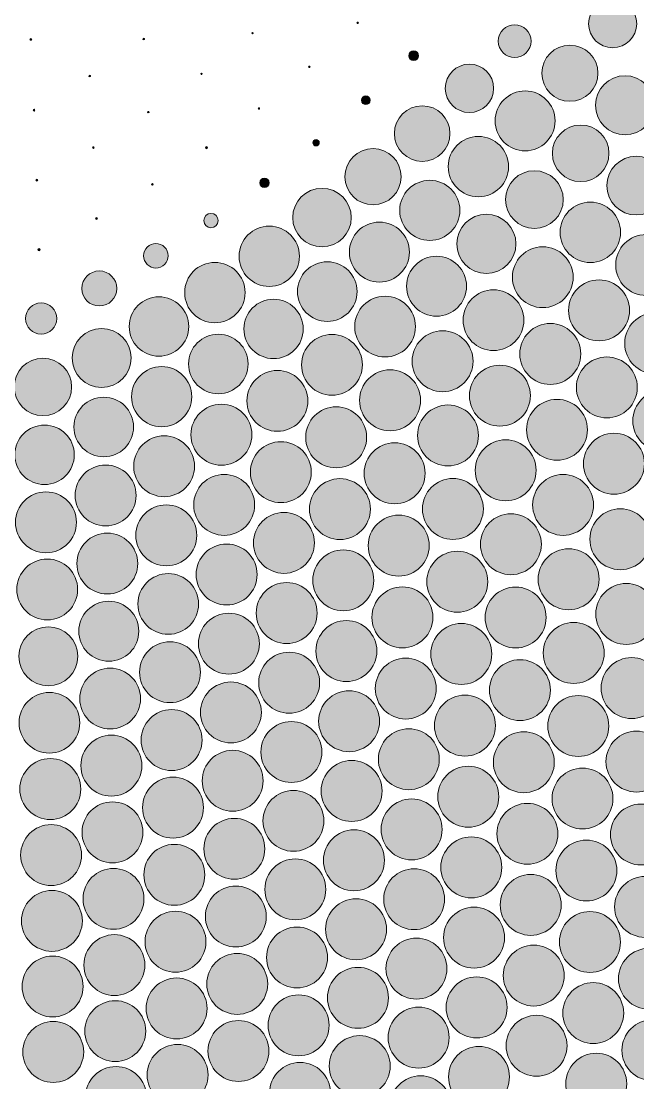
# Model space of a CAD drawing. Extents: x 3515 to 4006, y 175 to 667.
# Drawn here: x 3809 to 3858, y 257.7 to 342.1 of the extents above; entities that cross this region are included whole.
import ezdxf

# ---------------------------------------------------------------- set-up
doc = ezdxf.new("R2010")
doc.units = 0
doc.header["$MEASUREMENT"] = 0
doc.layers.add('Capa 1', color=7, linetype='Continuous', lineweight=0)

# ---------------------------------------------------------------- blocks, each defined once
blk = doc.blocks.new('Block_0')
at = {"layer": 'Capa 1', "true_color": 0x000000, "transparency": 33554687}
h = blk.add_hatch(color=18, dxfattribs=at)
h.dxf.hatch_style = 2
edge = h.paths.add_edge_path()
edge.add_arc((3856.006, 341.873), 1.912, 0, 360)
h = blk.add_hatch(color=18, dxfattribs=at)
h.dxf.hatch_style = 2
edge = h.paths.add_edge_path()
edge.add_arc((3835.754, 341.94), 0.0605, 0, 360)
h = blk.add_hatch(color=18, dxfattribs=at)
h.dxf.hatch_style = 2
edge = h.paths.add_edge_path()
edge.add_arc((3848.224, 340.49), 1.301, 0, 360)
h = blk.add_hatch(color=18, dxfattribs=at)
h.dxf.hatch_style = 2
edge = h.paths.add_edge_path()
edge.add_arc((3827.401, 341.122), 0.0533, 0, 360)
h = blk.add_hatch(color=18, dxfattribs=at)
h.dxf.hatch_style = 2
edge = h.paths.add_edge_path()
edge.add_arc((3809.79, 340.628), 0.0738, 0, 360)
h = blk.add_hatch(color=18, dxfattribs=at)
h.dxf.hatch_style = 2
edge = h.paths.add_edge_path()
edge.add_arc((3818.752, 340.658), 0.0738, 0, 360)
h = blk.add_hatch(color=18, dxfattribs=at)
h.dxf.hatch_style = 2
edge = h.paths.add_edge_path()
edge.add_arc((3852.611, 337.939), 2.228, 0, 360)
h = blk.add_hatch(color=18, dxfattribs=at)
h.dxf.hatch_style = 2
edge = h.paths.add_edge_path()
edge.add_arc((3840.198, 339.332), 0.382, 0, 360)
h = blk.add_hatch(color=18, dxfattribs=at)
h.dxf.hatch_style = 2
edge = h.paths.add_edge_path()
edge.add_arc((3831.909, 338.444), 0.0617, 0, 360)
h = blk.add_hatch(color=18, dxfattribs=at)
h.dxf.hatch_style = 2
edge = h.paths.add_edge_path()
edge.add_arc((3844.631, 336.737), 1.922, 0, 360)
h = blk.add_hatch(color=18, dxfattribs=at)
h.dxf.hatch_style = 2
edge = h.paths.add_edge_path()
edge.add_arc((3814.47, 337.715), 0.0678, 0, 360)
h = blk.add_hatch(color=18, dxfattribs=at)
h.dxf.hatch_style = 2
edge = h.paths.add_edge_path()
edge.add_arc((3823.339, 337.882), 0.0484, 0, 360)
h = blk.add_hatch(color=18, dxfattribs=at)
h.dxf.hatch_style = 2
edge = h.paths.add_edge_path()
edge.add_arc((3856.991, 335.394), 2.346, 0, 360)
h = blk.add_hatch(color=18, dxfattribs=at)
h.dxf.hatch_style = 2
edge = h.paths.add_edge_path()
edge.add_arc((3836.4, 335.786), 0.345, 0, 360)
h = blk.add_hatch(color=18, dxfattribs=at)
h.dxf.hatch_style = 2
edge = h.paths.add_edge_path()
edge.add_arc((3849.054, 334.151), 2.382, 0, 360)
h = blk.add_hatch(color=18, dxfattribs=at)
h.dxf.hatch_style = 2
edge = h.paths.add_edge_path()
edge.add_arc((3810.04, 335), 0.0714, 0, 360)
h = blk.add_hatch(color=18, dxfattribs=at)
h.dxf.hatch_style = 2
edge = h.paths.add_edge_path()
edge.add_arc((3819.12, 334.849), 0.0593, 0, 360)
h = blk.add_hatch(color=18, dxfattribs=at)
h.dxf.hatch_style = 2
edge = h.paths.add_edge_path()
edge.add_arc((3827.902, 335.136), 0.0569, 0, 360)
h = blk.add_hatch(color=18, dxfattribs=at)
h.dxf.hatch_style = 2
edge = h.paths.add_edge_path()
edge.add_arc((3840.877, 333.143), 2.206, 0, 360)
h = blk.add_hatch(color=18, dxfattribs=at)
h.dxf.hatch_style = 2
edge = h.paths.add_edge_path()
edge.add_arc((3853.468, 331.574), 2.246, 0, 360)
h = blk.add_hatch(color=18, dxfattribs=at)
h.dxf.hatch_style = 2
edge = h.paths.add_edge_path()
edge.add_arc((3832.445, 332.415), 0.255, 0, 360)
h = blk.add_hatch(color=18, dxfattribs=at)
h.dxf.hatch_style = 2
edge = h.paths.add_edge_path()
edge.add_arc((3845.341, 330.516), 2.398, 0, 360)
h = blk.add_hatch(color=18, dxfattribs=at)
h.dxf.hatch_style = 2
edge = h.paths.add_edge_path()
edge.add_arc((3814.755, 332.03), 0.0666, 0, 360)
h = blk.add_hatch(color=18, dxfattribs=at)
h.dxf.hatch_style = 2
edge = h.paths.add_edge_path()
edge.add_arc((3823.742, 332.022), 0.0811, 0, 360)
h = blk.add_hatch(color=18, dxfattribs=at)
h.dxf.hatch_style = 2
edge = h.paths.add_edge_path()
edge.add_arc((3836.97, 329.717), 2.237, 0, 360)
h = blk.add_hatch(color=18, dxfattribs=at)
h.dxf.hatch_style = 2
edge = h.paths.add_edge_path()
edge.add_arc((3857.873, 329.005), 2.33, 0, 360)
h = blk.add_hatch(color=18, dxfattribs=at)
h.dxf.hatch_style = 2
edge = h.paths.add_edge_path()
edge.add_arc((3849.793, 327.9), 2.29, 0, 360)
h = blk.add_hatch(color=18, dxfattribs=at)
h.dxf.hatch_style = 2
edge = h.paths.add_edge_path()
edge.add_arc((3810.255, 329.432), 0.0775, 0, 360)
h = blk.add_hatch(color=18, dxfattribs=at)
h.dxf.hatch_style = 2
edge = h.paths.add_edge_path()
edge.add_arc((3819.439, 329.109), 0.0738, 0, 360)
h = blk.add_hatch(color=18, dxfattribs=at)
h.dxf.hatch_style = 2
edge = h.paths.add_edge_path()
edge.add_arc((3828.341, 329.229), 0.375, 0, 360)
h = blk.add_hatch(color=18, dxfattribs=at)
h.dxf.hatch_style = 2
edge = h.paths.add_edge_path()
edge.add_arc((3841.479, 327.039), 2.389, 0, 360)
h = blk.add_hatch(color=18, dxfattribs=at)
h.dxf.hatch_style = 2
edge = h.paths.add_edge_path()
edge.add_arc((3832.918, 326.465), 2.326, 0, 360)
h = blk.add_hatch(color=18, dxfattribs=at)
h.dxf.hatch_style = 2
edge = h.paths.add_edge_path()
edge.add_arc((3854.235, 325.296), 2.401, 0, 360)
h = blk.add_hatch(color=18, dxfattribs=at)
h.dxf.hatch_style = 2
edge = h.paths.add_edge_path()
edge.add_arc((3815.002, 326.405), 0.0787, 0, 360)
h = blk.add_hatch(color=18, dxfattribs=at)
h.dxf.hatch_style = 2
edge = h.paths.add_edge_path()
edge.add_arc((3824.096, 326.232), 0.571, 0, 360)
h = blk.add_hatch(color=18, dxfattribs=at)
h.dxf.hatch_style = 2
edge = h.paths.add_edge_path()
edge.add_arc((3845.974, 324.377), 2.351, 0, 360)
h = blk.add_hatch(color=18, dxfattribs=at)
h.dxf.hatch_style = 2
edge = h.paths.add_edge_path()
edge.add_arc((3828.727, 323.392), 2.397, 0, 360)
h = blk.add_hatch(color=18, dxfattribs=at)
h.dxf.hatch_style = 2
edge = h.paths.add_edge_path()
edge.add_arc((3837.476, 323.726), 2.384, 0, 360)
h = blk.add_hatch(color=18, dxfattribs=at)
h.dxf.hatch_style = 2
edge = h.paths.add_edge_path()
edge.add_arc((3858.667, 322.701), 2.42, 0, 360)
h = blk.add_hatch(color=18, dxfattribs=at)
h.dxf.hatch_style = 2
edge = h.paths.add_edge_path()
edge.add_arc((3810.441, 323.915), 0.092, 0, 360)
h = blk.add_hatch(color=18, dxfattribs=at)
h.dxf.hatch_style = 2
edge = h.paths.add_edge_path()
edge.add_arc((3819.719, 323.432), 0.971, 0, 360)
h = blk.add_hatch(color=18, dxfattribs=at)
h.dxf.hatch_style = 2
edge = h.paths.add_edge_path()
edge.add_arc((3850.455, 321.73), 2.417, 0, 360)
h = blk.add_hatch(color=18, dxfattribs=at)
h.dxf.hatch_style = 2
edge = h.paths.add_edge_path()
edge.add_arc((3842.016, 321.01), 2.38, 0, 360)
h = blk.add_hatch(color=18, dxfattribs=at)
h.dxf.hatch_style = 2
edge = h.paths.add_edge_path()
edge.add_arc((3824.407, 320.505), 2.4, 0, 360)
h = blk.add_hatch(color=18, dxfattribs=at)
h.dxf.hatch_style = 2
edge = h.paths.add_edge_path()
edge.add_arc((3833.337, 320.585), 2.367, 0, 360)
h = blk.add_hatch(color=18, dxfattribs=at)
h.dxf.hatch_style = 2
edge = h.paths.add_edge_path()
edge.add_arc((3815.218, 320.834), 1.392, 0, 360)
h = blk.add_hatch(color=18, dxfattribs=at)
h.dxf.hatch_style = 2
edge = h.paths.add_edge_path()
edge.add_arc((3854.924, 319.096), 2.421, 0, 360)
h = blk.add_hatch(color=18, dxfattribs=at)
h.dxf.hatch_style = 2
edge = h.paths.add_edge_path()
edge.add_arc((3846.54, 318.313), 2.415, 0, 360)
h = blk.add_hatch(color=18, dxfattribs=at)
h.dxf.hatch_style = 2
edge = h.paths.add_edge_path()
edge.add_arc((3819.965, 317.81), 2.36, 0, 360)
h = blk.add_hatch(color=18, dxfattribs=at)
h.dxf.hatch_style = 2
edge = h.paths.add_edge_path()
edge.add_arc((3829.07, 317.619), 2.359, 0, 360)
h = blk.add_hatch(color=18, dxfattribs=at)
h.dxf.hatch_style = 2
edge = h.paths.add_edge_path()
edge.add_arc((3837.925, 317.805), 2.412, 0, 360)
h = blk.add_hatch(color=18, dxfattribs=at)
h.dxf.hatch_style = 2
edge = h.paths.add_edge_path()
edge.add_arc((3810.605, 318.443), 1.241, 0, 360)
h = blk.add_hatch(color=18, dxfattribs=at)
h.dxf.hatch_style = 2
edge = h.paths.add_edge_path()
edge.add_arc((3859.383, 316.473), 2.421, 0, 360)
h = blk.add_hatch(color=18, dxfattribs=at)
h.dxf.hatch_style = 2
edge = h.paths.add_edge_path()
edge.add_arc((3851.05, 315.633), 2.421, 0, 360)
h = blk.add_hatch(color=18, dxfattribs=at)
h.dxf.hatch_style = 2
edge = h.paths.add_edge_path()
edge.add_arc((3815.409, 315.31), 2.344, 0, 360)
h = blk.add_hatch(color=18, dxfattribs=at)
h.dxf.hatch_style = 2
edge = h.paths.add_edge_path()
edge.add_arc((3824.682, 314.835), 2.365, 0, 360)
h = blk.add_hatch(color=18, dxfattribs=at)
h.dxf.hatch_style = 2
edge = h.paths.add_edge_path()
edge.add_arc((3833.709, 314.768), 2.415, 0, 360)
h = blk.add_hatch(color=18, dxfattribs=at)
h.dxf.hatch_style = 2
edge = h.paths.add_edge_path()
edge.add_arc((3842.495, 315.051), 2.421, 0, 360)
h = blk.add_hatch(color=18, dxfattribs=at)
h.dxf.hatch_style = 2
edge = h.paths.add_edge_path()
edge.add_arc((3810.748, 313.012), 2.28, 0, 360)
h = blk.add_hatch(color=18, dxfattribs=at)
h.dxf.hatch_style = 2
edge = h.paths.add_edge_path()
edge.add_arc((3847.048, 312.318), 2.421, 0, 360)
h = blk.add_hatch(color=18, dxfattribs=at)
h.dxf.hatch_style = 2
edge = h.paths.add_edge_path()
edge.add_arc((3855.546, 312.969), 2.421, 0, 360)
h = blk.add_hatch(color=18, dxfattribs=at)
h.dxf.hatch_style = 2
edge = h.paths.add_edge_path()
edge.add_arc((3820.182, 312.237), 2.389, 0, 360)
h = blk.add_hatch(color=18, dxfattribs=at)
h.dxf.hatch_style = 2
edge = h.paths.add_edge_path()
edge.add_arc((3829.374, 311.903), 2.42, 0, 360)
h = blk.add_hatch(color=18, dxfattribs=at)
h.dxf.hatch_style = 2
edge = h.paths.add_edge_path()
edge.add_arc((3838.327, 311.948), 2.421, 0, 360)
h = blk.add_hatch(color=18, dxfattribs=at)
h.dxf.hatch_style = 2
edge = h.paths.add_edge_path()
edge.add_arc((3815.577, 309.829), 2.367, 0, 360)
h = blk.add_hatch(color=18, dxfattribs=at)
h.dxf.hatch_style = 2
edge = h.paths.add_edge_path()
edge.add_arc((3860.031, 310.318), 2.421, 0, 360)
h = blk.add_hatch(color=18, dxfattribs=at)
h.dxf.hatch_style = 2
edge = h.paths.add_edge_path()
edge.add_arc((3824.927, 309.214), 2.421, 0, 360)
h = blk.add_hatch(color=18, dxfattribs=at)
h.dxf.hatch_style = 2
edge = h.paths.add_edge_path()
edge.add_arc((3834.042, 309.008), 2.421, 0, 360)
h = blk.add_hatch(color=18, dxfattribs=at)
h.dxf.hatch_style = 2
edge = h.paths.add_edge_path()
edge.add_arc((3842.926, 309.154), 2.421, 0, 360)
h = blk.add_hatch(color=18, dxfattribs=at)
h.dxf.hatch_style = 2
edge = h.paths.add_edge_path()
edge.add_arc((3851.586, 309.604), 2.421, 0, 360)
h = blk.add_hatch(color=18, dxfattribs=at)
h.dxf.hatch_style = 2
edge = h.paths.add_edge_path()
edge.add_arc((3810.875, 307.617), 2.363, 0, 360)
h = blk.add_hatch(color=18, dxfattribs=at)
h.dxf.hatch_style = 2
edge = h.paths.add_edge_path()
edge.add_arc((3820.375, 306.707), 2.418, 0, 360)
h = blk.add_hatch(color=18, dxfattribs=at)
h.dxf.hatch_style = 2
edge = h.paths.add_edge_path()
edge.add_arc((3847.507, 306.386), 2.421, 0, 360)
h = blk.add_hatch(color=18, dxfattribs=at)
h.dxf.hatch_style = 2
edge = h.paths.add_edge_path()
edge.add_arc((3856.109, 306.908), 2.421, 0, 360)
h = blk.add_hatch(color=18, dxfattribs=at)
h.dxf.hatch_style = 2
edge = h.paths.add_edge_path()
edge.add_arc((3829.646, 306.238), 2.421, 0, 360)
h = blk.add_hatch(color=18, dxfattribs=at)
h.dxf.hatch_style = 2
edge = h.paths.add_edge_path()
edge.add_arc((3838.688, 306.147), 2.421, 0, 360)
h = blk.add_hatch(color=18, dxfattribs=at)
h.dxf.hatch_style = 2
edge = h.paths.add_edge_path()
edge.add_arc((3815.727, 304.386), 2.421, 0, 360)
h = blk.add_hatch(color=18, dxfattribs=at)
h.dxf.hatch_style = 2
edge = h.paths.add_edge_path()
edge.add_arc((3825.146, 303.639), 2.421, 0, 360)
h = blk.add_hatch(color=18, dxfattribs=at)
h.dxf.hatch_style = 2
edge = h.paths.add_edge_path()
edge.add_arc((3834.34, 303.301), 2.421, 0, 360)
h = blk.add_hatch(color=18, dxfattribs=at)
h.dxf.hatch_style = 2
edge = h.paths.add_edge_path()
edge.add_arc((3843.314, 303.316), 2.421, 0, 360)
h = blk.add_hatch(color=18, dxfattribs=at)
h.dxf.hatch_style = 2
edge = h.paths.add_edge_path()
edge.add_arc((3852.071, 303.638), 2.421, 0, 360)
h = blk.add_hatch(color=18, dxfattribs=at)
h.dxf.hatch_style = 2
edge = h.paths.add_edge_path()
edge.add_arc((3810.988, 302.253), 2.42, 0, 360)
h = blk.add_hatch(color=18, dxfattribs=at)
h.dxf.hatch_style = 2
edge = h.paths.add_edge_path()
edge.add_arc((3820.548, 301.218), 2.421, 0, 360)
h = blk.add_hatch(color=18, dxfattribs=at)
h.dxf.hatch_style = 2
edge = h.paths.add_edge_path()
edge.add_arc((3829.89, 300.619), 2.421, 0, 360)
h = blk.add_hatch(color=18, dxfattribs=at)
h.dxf.hatch_style = 2
edge = h.paths.add_edge_path()
edge.add_arc((3847.921, 300.511), 2.421, 0, 360)
h = blk.add_hatch(color=18, dxfattribs=at)
h.dxf.hatch_style = 2
edge = h.paths.add_edge_path()
edge.add_arc((3856.62, 300.91), 2.421, 0, 360)
h = blk.add_hatch(color=18, dxfattribs=at)
h.dxf.hatch_style = 2
edge = h.paths.add_edge_path()
edge.add_arc((3839.013, 300.4), 2.421, 0, 360)
h = blk.add_hatch(color=18, dxfattribs=at)
h.dxf.hatch_style = 2
edge = h.paths.add_edge_path()
edge.add_arc((3815.86, 298.976), 2.417, 0, 360)
h = blk.add_hatch(color=18, dxfattribs=at)
h.dxf.hatch_style = 2
edge = h.paths.add_edge_path()
edge.add_arc((3825.341, 298.106), 2.421, 0, 360)
h = blk.add_hatch(color=18, dxfattribs=at)
h.dxf.hatch_style = 2
edge = h.paths.add_edge_path()
edge.add_arc((3834.609, 297.641), 2.421, 0, 360)
h = blk.add_hatch(color=18, dxfattribs=at)
h.dxf.hatch_style = 2
edge = h.paths.add_edge_path()
edge.add_arc((3843.664, 297.53), 2.421, 0, 360)
h = blk.add_hatch(color=18, dxfattribs=at)
h.dxf.hatch_style = 2
edge = h.paths.add_edge_path()
edge.add_arc((3852.511, 297.729), 2.421, 0, 360)
h = blk.add_hatch(color=18, dxfattribs=at)
h.dxf.hatch_style = 2
edge = h.paths.add_edge_path()
edge.add_arc((3811.089, 296.918), 2.417, 0, 360)
h = blk.add_hatch(color=18, dxfattribs=at)
h.dxf.hatch_style = 2
edge = h.paths.add_edge_path()
edge.add_arc((3820.703, 295.764), 2.411, 0, 360)
h = blk.add_hatch(color=18, dxfattribs=at)
h.dxf.hatch_style = 2
edge = h.paths.add_edge_path()
edge.add_arc((3830.109, 295.043), 2.421, 0, 360)
h = blk.add_hatch(color=18, dxfattribs=at)
h.dxf.hatch_style = 2
edge = h.paths.add_edge_path()
edge.add_arc((3839.306, 294.7), 2.421, 0, 360)
h = blk.add_hatch(color=18, dxfattribs=at)
h.dxf.hatch_style = 2
edge = h.paths.add_edge_path()
edge.add_arc((3848.297, 294.689), 2.421, 0, 360)
h = blk.add_hatch(color=18, dxfattribs=at)
h.dxf.hatch_style = 2
edge = h.paths.add_edge_path()
edge.add_arc((3857.086, 294.969), 2.421, 0, 360)
h = blk.add_hatch(color=18, dxfattribs=at)
h.dxf.hatch_style = 2
edge = h.paths.add_edge_path()
edge.add_arc((3815.98, 293.597), 2.384, 0, 360)
h = blk.add_hatch(color=18, dxfattribs=at)
h.dxf.hatch_style = 2
edge = h.paths.add_edge_path()
edge.add_arc((3825.518, 292.609), 2.421, 0, 360)
h = blk.add_hatch(color=18, dxfattribs=at)
h.dxf.hatch_style = 2
edge = h.paths.add_edge_path()
edge.add_arc((3834.852, 292.024), 2.421, 0, 360)
h = blk.add_hatch(color=18, dxfattribs=at)
h.dxf.hatch_style = 2
edge = h.paths.add_edge_path()
edge.add_arc((3811.179, 291.609), 2.343, 0, 360)
h = blk.add_hatch(color=18, dxfattribs=at)
h.dxf.hatch_style = 2
edge = h.paths.add_edge_path()
edge.add_arc((3843.982, 291.793), 2.421, 0, 360)
h = blk.add_hatch(color=18, dxfattribs=at)
h.dxf.hatch_style = 2
edge = h.paths.add_edge_path()
edge.add_arc((3852.912, 291.873), 2.421, 0, 360)
h = blk.add_hatch(color=18, dxfattribs=at)
h.dxf.hatch_style = 2
edge = h.paths.add_edge_path()
edge.add_arc((3820.842, 290.342), 2.42, 0, 360)
h = blk.add_hatch(color=18, dxfattribs=at)
h.dxf.hatch_style = 2
edge = h.paths.add_edge_path()
edge.add_arc((3830.307, 289.505), 2.421, 0, 360)
h = blk.add_hatch(color=18, dxfattribs=at)
h.dxf.hatch_style = 2
edge = h.paths.add_edge_path()
edge.add_arc((3839.572, 289.044), 2.421, 0, 360)
h = blk.add_hatch(color=18, dxfattribs=at)
h.dxf.hatch_style = 2
edge = h.paths.add_edge_path()
edge.add_arc((3848.639, 288.916), 2.421, 0, 360)
h = blk.add_hatch(color=18, dxfattribs=at)
h.dxf.hatch_style = 2
edge = h.paths.add_edge_path()
edge.add_arc((3857.51, 289.08), 2.421, 0, 360)
h = blk.add_hatch(color=18, dxfattribs=at)
h.dxf.hatch_style = 2
edge = h.paths.add_edge_path()
edge.add_arc((3816.087, 288.246), 2.417, 0, 360)
h = blk.add_hatch(color=18, dxfattribs=at)
h.dxf.hatch_style = 2
edge = h.paths.add_edge_path()
edge.add_arc((3825.677, 287.145), 2.421, 0, 360)
h = blk.add_hatch(color=18, dxfattribs=at)
h.dxf.hatch_style = 2
edge = h.paths.add_edge_path()
edge.add_arc((3811.26, 286.322), 2.411, 0, 360)
h = blk.add_hatch(color=18, dxfattribs=at)
h.dxf.hatch_style = 2
edge = h.paths.add_edge_path()
edge.add_arc((3835.072, 286.446), 2.421, 0, 360)
h = blk.add_hatch(color=18, dxfattribs=at)
h.dxf.hatch_style = 2
edge = h.paths.add_edge_path()
edge.add_arc((3844.272, 286.1), 2.421, 0, 360)
h = blk.add_hatch(color=18, dxfattribs=at)
h.dxf.hatch_style = 2
edge = h.paths.add_edge_path()
edge.add_arc((3853.278, 286.066), 2.421, 0, 360)
h = blk.add_hatch(color=18, dxfattribs=at)
h.dxf.hatch_style = 2
edge = h.paths.add_edge_path()
edge.add_arc((3820.967, 284.949), 2.421, 0, 360)
h = blk.add_hatch(color=18, dxfattribs=at)
h.dxf.hatch_style = 2
edge = h.paths.add_edge_path()
edge.add_arc((3830.487, 284.001), 2.421, 0, 360)
h = blk.add_hatch(color=18, dxfattribs=at)
h.dxf.hatch_style = 2
edge = h.paths.add_edge_path()
edge.add_arc((3816.184, 282.919), 2.421, 0, 360)
h = blk.add_hatch(color=18, dxfattribs=at)
h.dxf.hatch_style = 2
edge = h.paths.add_edge_path()
edge.add_arc((3839.814, 283.429), 2.421, 0, 360)
h = blk.add_hatch(color=18, dxfattribs=at)
h.dxf.hatch_style = 2
edge = h.paths.add_edge_path()
edge.add_arc((3848.951, 283.188), 2.421, 0, 360)
h = blk.add_hatch(color=18, dxfattribs=at)
h.dxf.hatch_style = 2
edge = h.paths.add_edge_path()
edge.add_arc((3857.899, 283.241), 2.421, 0, 360)
h = blk.add_hatch(color=18, dxfattribs=at)
h.dxf.hatch_style = 2
edge = h.paths.add_edge_path()
edge.add_arc((3811.333, 281.057), 2.421, 0, 360)
h = blk.add_hatch(color=18, dxfattribs=at)
h.dxf.hatch_style = 2
edge = h.paths.add_edge_path()
edge.add_arc((3825.821, 281.713), 2.421, 0, 360)
h = blk.add_hatch(color=18, dxfattribs=at)
h.dxf.hatch_style = 2
edge = h.paths.add_edge_path()
edge.add_arc((3835.272, 280.904), 2.421, 0, 360)
h = blk.add_hatch(color=18, dxfattribs=at)
h.dxf.hatch_style = 2
edge = h.paths.add_edge_path()
edge.add_arc((3844.536, 280.448), 2.421, 0, 360)
h = blk.add_hatch(color=18, dxfattribs=at)
h.dxf.hatch_style = 2
edge = h.paths.add_edge_path()
edge.add_arc((3853.612, 280.304), 2.421, 0, 360)
h = blk.add_hatch(color=18, dxfattribs=at)
h.dxf.hatch_style = 2
edge = h.paths.add_edge_path()
edge.add_arc((3821.081, 279.583), 2.421, 0, 360)
h = blk.add_hatch(color=18, dxfattribs=at)
h.dxf.hatch_style = 2
edge = h.paths.add_edge_path()
edge.add_arc((3830.65, 278.53), 2.421, 0, 360)
h = blk.add_hatch(color=18, dxfattribs=at)
h.dxf.hatch_style = 2
edge = h.paths.add_edge_path()
edge.add_arc((3840.035, 277.85), 2.421, 0, 360)
h = blk.add_hatch(color=18, dxfattribs=at)
h.dxf.hatch_style = 2
edge = h.paths.add_edge_path()
edge.add_arc((3816.272, 277.615), 2.421, 0, 360)
h = blk.add_hatch(color=18, dxfattribs=at)
h.dxf.hatch_style = 2
edge = h.paths.add_edge_path()
edge.add_arc((3849.237, 277.501), 2.421, 0, 360)
h = blk.add_hatch(color=18, dxfattribs=at)
h.dxf.hatch_style = 2
edge = h.paths.add_edge_path()
edge.add_arc((3858.256, 277.446), 2.421, 0, 360)
h = blk.add_hatch(color=18, dxfattribs=at)
h.dxf.hatch_style = 2
edge = h.paths.add_edge_path()
edge.add_arc((3825.952, 276.308), 2.421, 0, 360)
h = blk.add_hatch(color=18, dxfattribs=at)
h.dxf.hatch_style = 2
edge = h.paths.add_edge_path()
edge.add_arc((3811.399, 275.81), 2.421, 0, 360)
h = blk.add_hatch(color=18, dxfattribs=at)
h.dxf.hatch_style = 2
edge = h.paths.add_edge_path()
edge.add_arc((3835.455, 275.396), 2.421, 0, 360)
h = blk.add_hatch(color=18, dxfattribs=at)
h.dxf.hatch_style = 2
edge = h.paths.add_edge_path()
edge.add_arc((3844.777, 274.833), 2.421, 0, 360)
h = blk.add_hatch(color=18, dxfattribs=at)
h.dxf.hatch_style = 2
edge = h.paths.add_edge_path()
edge.add_arc((3853.919, 274.583), 2.421, 0, 360)
h = blk.add_hatch(color=18, dxfattribs=at)
h.dxf.hatch_style = 2
edge = h.paths.add_edge_path()
edge.add_arc((3821.185, 274.241), 2.421, 0, 360)
h = blk.add_hatch(color=18, dxfattribs=at)
h.dxf.hatch_style = 2
edge = h.paths.add_edge_path()
edge.add_arc((3830.799, 273.088), 2.421, 0, 360)
h = blk.add_hatch(color=18, dxfattribs=at)
h.dxf.hatch_style = 2
edge = h.paths.add_edge_path()
edge.add_arc((3816.352, 272.332), 2.421, 0, 360)
h = blk.add_hatch(color=18, dxfattribs=at)
h.dxf.hatch_style = 2
edge = h.paths.add_edge_path()
edge.add_arc((3840.237, 272.305), 2.421, 0, 360)
h = blk.add_hatch(color=18, dxfattribs=at)
h.dxf.hatch_style = 2
edge = h.paths.add_edge_path()
edge.add_arc((3849.499, 271.852), 2.421, 0, 360)
h = blk.add_hatch(color=18, dxfattribs=at)
h.dxf.hatch_style = 2
edge = h.paths.add_edge_path()
edge.add_arc((3826.072, 270.929), 2.421, 0, 360)
h = blk.add_hatch(color=18, dxfattribs=at)
h.dxf.hatch_style = 2
edge = h.paths.add_edge_path()
edge.add_arc((3858.584, 271.694), 2.421, 0, 360)
h = blk.add_hatch(color=18, dxfattribs=at)
h.dxf.hatch_style = 2
edge = h.paths.add_edge_path()
edge.add_arc((3811.459, 270.581), 2.421, 0, 360)
h = blk.add_hatch(color=18, dxfattribs=at)
h.dxf.hatch_style = 2
edge = h.paths.add_edge_path()
edge.add_arc((3835.622, 269.917), 2.421, 0, 360)
h = blk.add_hatch(color=18, dxfattribs=at)
h.dxf.hatch_style = 2
edge = h.paths.add_edge_path()
edge.add_arc((3844.998, 269.253), 2.421, 0, 360)
h = blk.add_hatch(color=18, dxfattribs=at)
h.dxf.hatch_style = 2
edge = h.paths.add_edge_path()
edge.add_arc((3821.279, 268.922), 2.421, 0, 360)
h = blk.add_hatch(color=18, dxfattribs=at)
h.dxf.hatch_style = 2
edge = h.paths.add_edge_path()
edge.add_arc((3854.201, 268.902), 2.421, 0, 360)
h = blk.add_hatch(color=18, dxfattribs=at)
h.dxf.hatch_style = 2
edge = h.paths.add_edge_path()
edge.add_arc((3830.935, 267.673), 2.421, 0, 360)
h = blk.add_hatch(color=18, dxfattribs=at)
h.dxf.hatch_style = 2
edge = h.paths.add_edge_path()
edge.add_arc((3816.425, 267.067), 2.421, 0, 360)
h = blk.add_hatch(color=18, dxfattribs=at)
h.dxf.hatch_style = 2
edge = h.paths.add_edge_path()
edge.add_arc((3840.422, 266.791), 2.421, 0, 360)
h = blk.add_hatch(color=18, dxfattribs=at)
h.dxf.hatch_style = 2
edge = h.paths.add_edge_path()
edge.add_arc((3849.739, 266.238), 2.421, 0, 360)
h = blk.add_hatch(color=18, dxfattribs=at)
h.dxf.hatch_style = 2
edge = h.paths.add_edge_path()
edge.add_arc((3858.887, 265.98), 2.421, 0, 360)
h = blk.add_hatch(color=18, dxfattribs=at)
h.dxf.hatch_style = 2
edge = h.paths.add_edge_path()
edge.add_arc((3811.514, 265.368), 2.421, 0, 360)
h = blk.add_hatch(color=18, dxfattribs=at)
h.dxf.hatch_style = 2
edge = h.paths.add_edge_path()
edge.add_arc((3826.181, 265.574), 2.421, 0, 360)
h = blk.add_hatch(color=18, dxfattribs=at)
h.dxf.hatch_style = 2
edge = h.paths.add_edge_path()
edge.add_arc((3835.775, 264.467), 2.421, 0, 360)
h = blk.add_hatch(color=18, dxfattribs=at)
h.dxf.hatch_style = 2
edge = h.paths.add_edge_path()
edge.add_arc((3821.365, 263.622), 2.421, 0, 360)
h = blk.add_hatch(color=18, dxfattribs=at)
h.dxf.hatch_style = 2
edge = h.paths.add_edge_path()
edge.add_arc((3845.202, 263.706), 2.421, 0, 360)
h = blk.add_hatch(color=18, dxfattribs=at)
h.dxf.hatch_style = 2
edge = h.paths.add_edge_path()
edge.add_arc((3854.462, 263.255), 2.421, 0, 360)
h = blk.add_hatch(color=18, dxfattribs=at)
h.dxf.hatch_style = 2
edge = h.paths.add_edge_path()
edge.add_arc((3816.491, 261.82), 2.421, 0, 360)
h = blk.add_hatch(color=18, dxfattribs=at)
h.dxf.hatch_style = 2
edge = h.paths.add_edge_path()
edge.add_arc((3831.06, 262.282), 2.421, 0, 360)
h = blk.add_hatch(color=18, dxfattribs=at)
h.dxf.hatch_style = 2
edge = h.paths.add_edge_path()
edge.add_arc((3840.592, 261.306), 2.421, 0, 360)
h = blk.add_hatch(color=18, dxfattribs=at)
h.dxf.hatch_style = 2
edge = h.paths.add_edge_path()
edge.add_arc((3811.564, 260.168), 2.421, 0, 360)
h = blk.add_hatch(color=18, dxfattribs=at)
h.dxf.hatch_style = 2
edge = h.paths.add_edge_path()
edge.add_arc((3826.281, 260.24), 2.421, 0, 360)
h = blk.add_hatch(color=18, dxfattribs=at)
h.dxf.hatch_style = 2
edge = h.paths.add_edge_path()
edge.add_arc((3849.961, 260.657), 2.421, 0, 360)
h = blk.add_hatch(color=18, dxfattribs=at)
h.dxf.hatch_style = 2
edge = h.paths.add_edge_path()
edge.add_arc((3859.166, 260.303), 2.421, 0, 360)
h = blk.add_hatch(color=18, dxfattribs=at)
h.dxf.hatch_style = 2
edge = h.paths.add_edge_path()
edge.add_arc((3821.444, 258.341), 2.421, 0, 360)
h = blk.add_hatch(color=18, dxfattribs=at)
h.dxf.hatch_style = 2
edge = h.paths.add_edge_path()
edge.add_arc((3835.915, 259.042), 2.421, 0, 360)
h = blk.add_hatch(color=18, dxfattribs=at)
h.dxf.hatch_style = 2
edge = h.paths.add_edge_path()
edge.add_arc((3845.389, 258.187), 2.421, 0, 360)
h = blk.add_hatch(color=18, dxfattribs=at)
h.dxf.hatch_style = 2
edge = h.paths.add_edge_path()
edge.add_arc((3854.702, 257.643), 2.421, 0, 360)
h = blk.add_hatch(color=18, dxfattribs=at)
h.dxf.hatch_style = 2
edge = h.paths.add_edge_path()
edge.add_arc((3816.552, 256.588), 2.421, 0, 360)
h = blk.add_hatch(color=18, dxfattribs=at)
h.dxf.hatch_style = 2
edge = h.paths.add_edge_path()
edge.add_arc((3831.174, 256.914), 2.421, 0, 360)
h = blk.add_hatch(color=18, dxfattribs=at)
h.dxf.hatch_style = 2
edge = h.paths.add_edge_path()
edge.add_arc((3840.749, 255.848), 2.421, 0, 360)
at = {"layer": 'Capa 1'}
for centre, radius in [((3856.006, 341.873), 1.912), ((3835.754, 341.94), 0.0605), ((3848.224, 340.49), 1.301), ((3827.401, 341.122), 0.0533), ((3809.79, 340.628), 0.0738), ((3818.752, 340.658), 0.0738), ((3852.611, 337.939), 2.228), ((3840.198, 339.332), 0.382), ((3831.909, 338.444), 0.0617), ((3844.631, 336.737), 1.922), ((3814.47, 337.715), 0.0678), ((3823.339, 337.882), 0.0484), ((3856.991, 335.394), 2.346), ((3836.4, 335.786), 0.345), ((3849.054, 334.151), 2.382), ((3810.04, 335), 0.0714), ((3819.12, 334.849), 0.0593), ((3827.902, 335.136), 0.0569), ((3840.877, 333.143), 2.206), ((3853.468, 331.574), 2.246), ((3832.445, 332.415), 0.255), ((3845.341, 330.516), 2.398), ((3814.755, 332.03), 0.0666), ((3823.742, 332.022), 0.0811), ((3836.97, 329.717), 2.237), ((3857.873, 329.005), 2.33), ((3849.793, 327.9), 2.29), ((3810.255, 329.432), 0.0775), ((3819.439, 329.109), 0.0738), ((3828.341, 329.229), 0.375), ((3841.479, 327.039), 2.389), ((3832.918, 326.465), 2.326), ((3854.235, 325.296), 2.401), ((3815.002, 326.405), 0.0787), ((3824.096, 326.232), 0.571), ((3845.974, 324.377), 2.351), ((3828.727, 323.392), 2.397), ((3837.476, 323.726), 2.384), ((3858.667, 322.701), 2.42), ((3810.441, 323.915), 0.092), ((3819.719, 323.432), 0.971), ((3850.455, 321.73), 2.417), ((3842.016, 321.01), 2.38), ((3824.407, 320.505), 2.4), ((3833.337, 320.585), 2.367), ((3815.218, 320.834), 1.392), ((3854.924, 319.096), 2.421), ((3846.54, 318.313), 2.415), ((3819.965, 317.81), 2.36), ((3829.07, 317.619), 2.359), ((3837.925, 317.805), 2.412), ((3810.605, 318.443), 1.241), ((3859.383, 316.473), 2.421), ((3851.05, 315.633), 2.421), ((3815.409, 315.31), 2.344), ((3824.682, 314.835), 2.365), ((3833.709, 314.768), 2.415), ((3842.495, 315.051), 2.421), ((3810.748, 313.012), 2.28), ((3847.048, 312.318), 2.421), ((3855.546, 312.969), 2.421), ((3820.182, 312.237), 2.389), ((3829.374, 311.903), 2.42), ((3838.327, 311.948), 2.421), ((3815.577, 309.829), 2.367), ((3860.031, 310.318), 2.421), ((3824.927, 309.214), 2.421), ((3834.042, 309.008), 2.421), ((3842.926, 309.154), 2.421), ((3851.586, 309.604), 2.421), ((3810.875, 307.617), 2.363), ((3820.375, 306.707), 2.418), ((3847.507, 306.386), 2.421), ((3856.109, 306.908), 2.421), ((3829.646, 306.238), 2.421), ((3838.688, 306.147), 2.421), ((3815.727, 304.386), 2.421), ((3825.146, 303.639), 2.421), ((3834.34, 303.301), 2.421), ((3843.314, 303.316), 2.421), ((3852.071, 303.638), 2.421), ((3810.988, 302.253), 2.42), ((3820.548, 301.218), 2.421), ((3829.89, 300.619), 2.421), ((3847.921, 300.511), 2.421), ((3856.62, 300.91), 2.421), ((3839.013, 300.4), 2.421), ((3815.86, 298.976), 2.417), ((3825.341, 298.106), 2.421), ((3834.609, 297.641), 2.421), ((3843.664, 297.53), 2.421), ((3852.511, 297.729), 2.421), ((3811.089, 296.918), 2.417), ((3820.703, 295.764), 2.411), ((3830.109, 295.043), 2.421), ((3839.306, 294.7), 2.421), ((3848.297, 294.689), 2.421), ((3857.086, 294.969), 2.421), ((3815.98, 293.597), 2.384), ((3825.518, 292.609), 2.421), ((3834.852, 292.024), 2.421), ((3811.179, 291.609), 2.343), ((3843.982, 291.793), 2.421), ((3852.912, 291.873), 2.421), ((3820.842, 290.342), 2.42), ((3830.307, 289.505), 2.421), ((3839.572, 289.044), 2.421), ((3848.639, 288.916), 2.421), ((3857.51, 289.08), 2.421), ((3816.087, 288.246), 2.417), ((3825.677, 287.145), 2.421), ((3811.26, 286.322), 2.411), ((3835.072, 286.446), 2.421), ((3844.272, 286.1), 2.421), ((3853.278, 286.066), 2.421), ((3820.967, 284.949), 2.421), ((3830.487, 284.001), 2.421), ((3816.184, 282.919), 2.421), ((3839.814, 283.429), 2.421), ((3848.951, 283.188), 2.421), ((3857.899, 283.241), 2.421), ((3811.333, 281.057), 2.421), ((3825.821, 281.713), 2.421), ((3835.272, 280.904), 2.421), ((3844.536, 280.448), 2.421), ((3853.612, 280.304), 2.421), ((3821.081, 279.583), 2.421), ((3830.65, 278.53), 2.421), ((3840.035, 277.85), 2.421), ((3816.272, 277.615), 2.421), ((3849.237, 277.501), 2.421), ((3858.256, 277.446), 2.421), ((3825.952, 276.308), 2.421), ((3811.399, 275.81), 2.421), ((3835.455, 275.396), 2.421), ((3844.777, 274.833), 2.421), ((3853.919, 274.583), 2.421), ((3821.185, 274.241), 2.421), ((3830.799, 273.088), 2.421), ((3816.352, 272.332), 2.421), ((3840.237, 272.305), 2.421), ((3849.499, 271.852), 2.421), ((3826.072, 270.929), 2.421), ((3858.584, 271.694), 2.421), ((3811.459, 270.581), 2.421), ((3835.622, 269.917), 2.421), ((3844.998, 269.253), 2.421), ((3821.279, 268.922), 2.421), ((3854.201, 268.902), 2.421), ((3830.935, 267.673), 2.421), ((3816.425, 267.067), 2.421), ((3840.422, 266.791), 2.421), ((3849.739, 266.238), 2.421), ((3858.887, 265.98), 2.421), ((3811.514, 265.368), 2.421), ((3826.181, 265.574), 2.421), ((3835.775, 264.467), 2.421), ((3821.365, 263.622), 2.421), ((3845.202, 263.706), 2.421), ((3854.462, 263.255), 2.421), ((3816.491, 261.82), 2.421), ((3831.06, 262.282), 2.421), ((3840.592, 261.306), 2.421), ((3811.564, 260.168), 2.421), ((3826.281, 260.24), 2.421), ((3849.961, 260.657), 2.421), ((3859.166, 260.303), 2.421), ((3821.444, 258.341), 2.421), ((3835.915, 259.042), 2.421), ((3845.389, 258.187), 2.421), ((3854.702, 257.643), 2.421), ((3816.552, 256.588), 2.421), ((3831.174, 256.914), 2.421), ((3840.749, 255.848), 2.421)]:
    blk.add_circle(centre, radius, dxfattribs=at)

msp = doc.modelspace()

# ---------------------------------------------------------------- block references
at = {"layer": 'Capa 1'}
msp.add_blockref('Block_0', (0, 0), dxfattribs=at)

doc.saveas('drawing.dxf')
